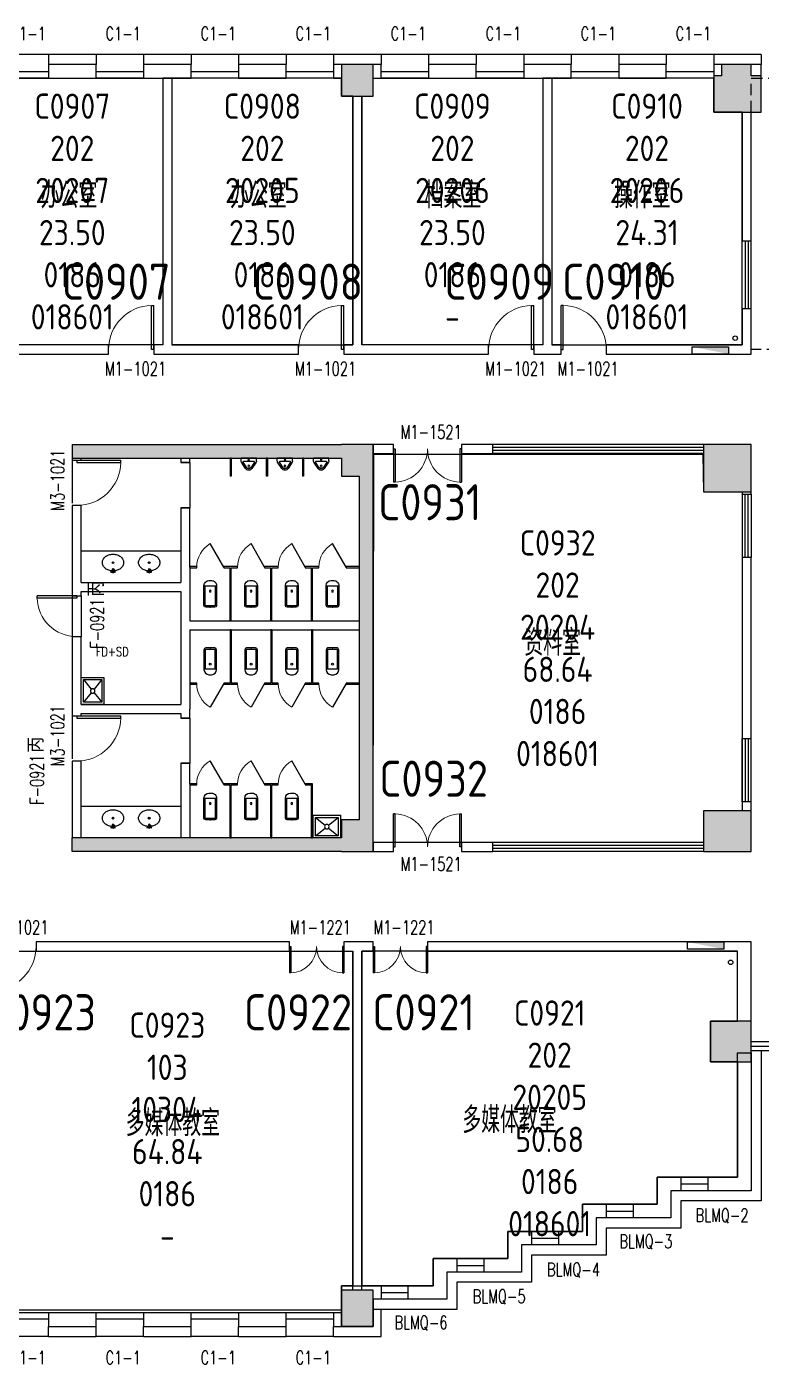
# Model space of a CAD drawing. Extents: x 1296333 to 1372130, y 313528 to 416301.
# Drawn here: x 1323788 to 1340019, y 313528 to 343101 of the extents above; entities that cross this region are included whole.
import ezdxf
from ezdxf.enums import TextEntityAlignment as Align

# ---------------------------------------------------------------- set-up
doc = ezdxf.new("R2010")
doc.units = 0
doc.header["$LTSCALE"] = 1000
doc.header["$MEASUREMENT"] = 0
doc.linetypes.add('DASH', pattern=[0.35, 0.25, -0.1])
doc.linetypes.add('HIDDEN', pattern=[0.375, 0.25, -0.125])
for name, color, linetype in [('body', 30, 'Continuous'), ('name', 1, 'Continuous'), ('RM$', 5, 'Continuous'), ('RM$TXT', 5, 'Continuous'), ('消防', 222, 'Continuous')]:
    doc.layers.add(name, color=color, linetype=linetype)
doc.styles.add('-宋体', font='GBENOR.shx', dxfattribs={"bigfont": 'GBCBIG.shx'})
doc.styles.add('_HZTXT', font='txt.shx', dxfattribs={"width": 0.8, "bigfont": 'hztxt.shx'})
doc.styles.add('_TCH_WINDOW', font='txt.shx', dxfattribs={"height": 3.5, "bigfont": 'hztxt.shx'})
doc.styles.get("Standard").update_dxf_attribs({"font": 'gbenor.shx', "bigfont": 'gbcbig.shx'})

# ---------------------------------------------------------------- blocks, each defined once
blk = doc.blocks.new('cde')
at = {"layer": '消防'}
blk.add_hatch(color=256, dxfattribs=at).paths.add_polyline_path([(-873427, -271674), (-874227, -271674), (-873427, -271834)])
blk.add_lwpolyline([(-874227, -271674), (-873427, -271674), (-873427, -271834), (-874227, -271834)], close=True, dxfattribs=at)
blk = doc.blocks.new('$WINLIB2D$00000004')
for p, q in [((-0.5, 0.5), (0.5, 0.5)), ((-0.5, 0.241), (0.5, 0.241)), ((-0.5, -0.5), (0.5, -0.5))]:
    blk.add_line(p, q)
blk = doc.blocks.new('$DorLib2D$00000002')
for p, q in [((-0.5, 0), (-0.5, 0.4875)), ((-0.475, 0.4875), (-0.5, 0.4875)), ((-0.475, 0), (-0.475, 0.4875)), ((0.475, 0), (0.475, 0.4875)), ((0.475, 0.4875), (0.5, 0.4875)), ((0.5, 0), (0.5, 0.4875)), ((-0.5, 0), (-0.475, 0)), ((0.5, 0), (0.475, 0))]:
    blk.add_line(p, q)
at = {"lineweight": 13}
for centre, start, end in [((-0.4875, 0), 0, 88.53072), ((0.4875, 0), 91.46928, 180)]:
    blk.add_arc(centre, 0.4875, start, end, dxfattribs=at)
blk = doc.blocks.new('$TCHSYS$WIN2D')
for p, q in [((-0.5, 0.5), (0.5, 0.5)), ((0.5, 0.167), (-0.5, 0.167)), ((0.5, -0.167), (-0.5, -0.167)), ((-0.5, -0.5), (0.5, -0.5))]:
    blk.add_line(p, q)
blk = doc.blocks.new('$DorLib2D$00000001')
for p, q in [((0.45, 0.975), (0.5, 0.975)), ((0.45, 0), (0.45, 0.975)), ((0.5, 0), (0.5, 0.975)), ((0.5, 0), (0.45, 0))]:
    blk.add_line(p, q)
at = {"lineweight": 13}
blk.add_arc((0.475, 0), 0.975, 91.4693, 180, dxfattribs=at)
blk = doc.blocks.new('$lvtry$00000221')
for p, q in [((-170, 0, 0), (170, 0, 0)), ((-170, -61, 0), (-170, 0, 0)), ((-162, -88, 0), (-69, -231, 0)), ((-124, -91, 0), (-43, -216, 0)), ((-116, -76, 0), (116, -76, 0)), ((43, -216, 0), (124, -91, 0)), ((69, -231, 0), (162, -88, 0)), ((170, -61, 0), (170, 0, 0))]:
    blk.add_line(p, q)
for centre, radius in [((0, -177, 0), 20), ((0, -38, 0), 17.7)]:
    blk.add_circle(centre, radius)
for centre, radius, start, end in [((-120, -61, 0), 50, 180, 213.0863), ((-116, -86, 0), 10, 90, 213.0863), ((0, -191, 0), 80, 210, 330), ((0, -191, 0), 50, 210, 330), ((116, -86, 0), 10, 326.9137, 90), ((120, -61, 0), 50, 326.9137, 0)]:
    blk.add_arc(centre, radius, start, end)
blk.add_point((0, -38, 0))
blk = doc.blocks.new('$lvtry$00000201')
for p, q in [((-140, -40, 0), (-140, -480, 0)), ((-110, -40, 0), (-110, -470, 0)), ((100, 0, 0), (-100, 0, 0)), ((100, -30, 0), (-100, -30, 0)), ((110, -470, 0), (110, -40, 0)), ((140, -480, 0), (140, -40, 0)), ((140, -470, 0), (-140, -470, 0)), ((-30, -590, 0), (30, -590, 0))]:
    blk.add_line(p, q)
blk.add_circle((0, -359, 0), 20)
for centre, radius, start, end in [((-100, -40, 0), 40, 90, 180), ((-100, -40, 0), 10, 90, 180), ((100, -40, 0), 40, 0, 90), ((100, -40, 0), 10, 0, 90), ((-30, -480, 0), 110, 180, 270), ((30, -480, 0), 110, 270, 0)]:
    blk.add_arc(centre, radius, start, end)
blk.add_point((0, 0))
blk = doc.blocks.new('$TCHSYS$APDOOR2D')
blk.add_line((0.5, 0), (0, 0.866))
at = {"lineweight": 13}
blk.add_arc((0.5, 0), 1, 120, 180, dxfattribs=at)
blk = doc.blocks.new('$lvtry$00000194')
for p, q in [((-17, -27, 0), (-17, -17, 0)), ((17, -27, 0), (17, -17, 0))]:
    blk.add_line(p, q)
at = {"elevation": 0}
blk.add_lwpolyline([(14, -39, -0.067374), (92, -53, -0.088152), (166, -93, -0.105269), (218, -155, -0.121685), (235, -224, -0.121685), (218, -292, -0.105269), (166, -355, -0.088152), (92, -394, -0.078966), (0, -409, -0.078966), (-92, -394, -0.088152), (-166, -355, -0.105269), (-218, -292, -0.121685), (-235, -224, -0.121685), (-218, -155, -0.105269), (-166, -93, -0.088152), (-92, -53, -0.059935), (-23, -40, -0.059935)], format="xyb", dxfattribs=at)
for centre, radius in [((0, -221, 0), 20), ((0, -27, 0), 16.7), ((0, -221, 0), 15)]:
    blk.add_circle(centre, radius)
for centre, radius, start, end in [((-40, -17, 0), 10.1, 106.6096, 258.1648), ((-64, 250, 0), 259, 274.7069, 282.3732), ((-75, -197, 0), 173, 71.36, 79.1873), ((-29, -63, 0), 6.77, 155.344, 308.3224), ((-171, 35, 0), 166, 324.8411, 338.1337), ((-171, 35, 0), 170, 324.8411, 331.3523), ((-29, -63, 0), 3.37, 155.344, 308.3224), ((100, -178, 0), 170, 132.3141, 138.8253), ((100, -178, 0), 166, 125.5327, 138.8253), ((-12, -42, 0), 10.6, 201.8924, 261.774), ((0, -17, 0), 16.7, 0, 180), ((-381, -99, 0), 372, 2.3982, 6.7627), ((0, -80, 0), 9.9, 201.7837, 338.2163), ((64, 250, 0), 259, 257.6268, 265.2931), ((381, -99, 0), 372, 170.1008, 177.6018), ((75, -197, 0), 173, 100.8127, 110.4191), ((40, -17, 0), 10.1, 281.8352, 73.3904)]:
    blk.add_arc(centre, radius, start, end)
blk.add_point((0, -17, 0))
blk = doc.blocks.new('$lvtry$00000012')
for p, q in [((-250, -50, 0), (-39, -219, 0)), ((-250, -450, 0), (-39, -281, 0)), ((39, -219, 0), (250, -50, 0)), ((39, -281, 0), (250, -450, 0))]:
    blk.add_line(p, q)
at = {"elevation": 0}
for points in [[(300, -500), (300, 0), (-300, 0), (-300, -500)], [(250, -450), (250, -50), (-250, -50), (-250, -450)]]:
    blk.add_lwpolyline(points, close=True, dxfattribs=at)
blk.add_circle((0, -250, 0), 50)

msp = doc.modelspace()

# ---------------------------------------------------------------- hatches: boundary and pattern name
at = {"layer": 'body'}
for points in [[(1330744, 341564), (1331444, 341564), (1331444, 342265), (1330744, 342265)], [(1338969, 342015), (1338969, 341215), (1340019, 341215), (1340019, 342015), (1339794, 342015), (1339794, 342265), (1339144, 342265), (1339144, 342015)], [(1324794, 333565), (1327394, 333565), (1327394, 333865), (1324794, 333865)], [(1330744, 333565), (1330744, 333865), (1327394, 333865), (1327394, 333565)], [(1330744, 333165), (1331444, 333165), (1331444, 333865), (1330744, 333865)], [(1338744, 332815), (1339794, 332815), (1339794, 333865), (1338744, 333865)], [(1331444, 333165), (1331144, 333165), (1331144, 329865), (1331444, 329865)], [(1331144, 325565), (1331444, 325565), (1331444, 329865), (1331144, 329865)], [(1338744, 324865), (1339794, 324865), (1339794, 325765), (1338744, 325765)], [(1330744, 324865), (1331444, 324865), (1331444, 325565), (1330744, 325565)], [(1327394, 324865), (1327394, 325165), (1324794, 325165), (1324794, 324865)], [(1330744, 324865), (1330744, 325165), (1327394, 325165), (1327394, 324865)], [(1338894, 320215), (1339794, 320215), (1339794, 321115), (1338894, 321115)], [(1330744, 314365), (1331444, 314365), (1331444, 315165), (1330744, 315165)]]:
    msp.add_hatch(color=256, dxfattribs=at).paths.add_polyline_path(points)

# ---------------------------------------------------------------- linework, layer by layer
for p, q in [((1325319, 342490), (1324269, 342490)), ((1324269, 342490), (1324269, 342265)), ((1325319, 342490), (1325319, 342265)), ((1327419, 342490), (1326369, 342490)), ((1326369, 342490), (1326369, 342265)), ((1327419, 342490), (1327419, 342265)), ((1329519, 342490), (1328469, 342490)), ((1328469, 342490), (1328469, 342265)), ((1329519, 342490), (1329519, 342265)), ((1331094, 342490), (1330569, 342490)), ((1330569, 342490), (1330569, 342265)), ((1331619, 342490), (1331094, 342490)), ((1331619, 342490), (1331619, 342265)), ((1333719, 342490), (1332669, 342490)), ((1332669, 342490), (1332669, 342265)), ((1333719, 342490), (1333719, 342265)), ((1335819, 342490), (1334769, 342490)), ((1334769, 342490), (1334769, 342265)), ((1335819, 342490), (1335819, 342265)), ((1337919, 342490), (1336869, 342490)), ((1336869, 342490), (1336869, 342265)), ((1337919, 342490), (1337919, 342265)), ((1339494, 342490), (1338969, 342490)), ((1338969, 342490), (1338969, 342265)), ((1340019, 342490), (1339494, 342490)), ((1340019, 342490), (1340019, 342265)), ((1325319, 342265), (1324269, 342265)), ((1324269, 342265), (1324269, 341965)), ((1325319, 341965), (1325319, 342265)), ((1327419, 342265), (1326369, 342265)), ((1326369, 342265), (1326369, 341965)), ((1327419, 341965), (1327419, 342265)), ((1329519, 342265), (1328469, 342265)), ((1328469, 342265), (1328469, 341965)), ((1329519, 341965), (1329519, 342265)), ((1330744, 342265), (1330569, 342265)), ((1330569, 342265), (1330569, 341965)), ((1331444, 342265), (1330744, 342265)), ((1330744, 342265), (1330744, 341564)), ((1331619, 342265), (1331444, 342265)), ((1331444, 341564), (1331444, 342265)), ((1331619, 341965), (1331619, 342265)), ((1333719, 342265), (1332669, 342265)), ((1332669, 342265), (1332669, 341965)), ((1333719, 341965), (1333719, 342265)), ((1335819, 342265), (1334769, 342265)), ((1334769, 342265), (1334769, 341965)), ((1335819, 341965), (1335819, 342265)), ((1337919, 342265), (1336869, 342265)), ((1336869, 342265), (1336869, 341965)), ((1337919, 341965), (1337919, 342265)), ((1339144, 342265), (1338969, 342265)), ((1338969, 342265), (1338969, 342015)), ((1339794, 342265), (1339144, 342265)), ((1339144, 342265), (1339144, 342015)), ((1340019, 342265), (1339794, 342265)), ((1339794, 342015), (1339794, 342265)), ((1340019, 342015), (1340019, 342265)), ((1324269, 341965), (1325319, 341965)), ((1326369, 341965), (1327419, 341965)), ((1326794, 341965), (1326794, 336065)), ((1326994, 341965), (1326794, 341965)), ((1326994, 341965), (1326994, 336065)), ((1328469, 341965), (1329519, 341965)), ((1330569, 341965), (1330744, 341965)), ((1331444, 341965), (1331619, 341965)), ((1332669, 341965), (1333719, 341965)), ((1334769, 341965), (1335819, 341965)), ((1335194, 341965), (1335194, 336065)), ((1335394, 341965), (1335194, 341965)), ((1335394, 341965), (1335394, 336065)), ((1336869, 341965), (1337919, 341965)), ((1338969, 342015), (1338969, 341215)), ((1339144, 342015), (1338969, 342015)), ((1340019, 342015), (1339794, 342015)), ((1340019, 341215), (1340019, 342015)), ((1330744, 341564), (1331444, 341564)), ((1330994, 341564), (1330994, 336065)), ((1331194, 341564), (1331194, 336065)), ((1338969, 341215), (1340019, 341215)), ((1339594, 341215), (1339594, 338365)), ((1339794, 338365), (1339794, 341215)), ((1339594, 338365), (1339794, 338365)), ((1339794, 336865), (1339594, 336865)), ((1339594, 336865), (1339594, 336065)), ((1339794, 335865), (1339794, 336865)), ((1325594, 336065), (1322794, 336065)), ((1325594, 335865), (1325594, 336065)), ((1326794, 336065), (1326594, 336065)), ((1326594, 336065), (1326594, 335865)), ((1329794, 336065), (1326994, 336065)), ((1329794, 335865), (1329794, 336065)), ((1330994, 336065), (1330794, 336065)), ((1330794, 336065), (1330794, 335865)), ((1333994, 336065), (1331194, 336065)), ((1333994, 335865), (1333994, 336065)), ((1335194, 336065), (1334994, 336065)), ((1334994, 336065), (1334994, 335865)), ((1335594, 336065), (1335394, 336065)), ((1335594, 335865), (1335594, 336065)), ((1339594, 336065), (1336594, 336065)), ((1336594, 336065), (1336594, 335865)), ((1322594, 335865), (1325594, 335865)), ((1326594, 335865), (1326794, 335865)), ((1326794, 335865), (1329794, 335865)), ((1330794, 335865), (1330994, 335865)), ((1330994, 335865), (1333994, 335865)), ((1334994, 335865), (1335194, 335865)), ((1335194, 335865), (1335594, 335865)), ((1336594, 335865), (1339794, 335865)), ((1324794, 333865), (1327394, 333865)), ((1324794, 333865), (1324794, 333565)), ((1327394, 333865), (1330744, 333865)), ((1331444, 333865), (1330744, 333865)), ((1331894, 333865), (1331444, 333865)), ((1331444, 333865), (1331444, 333665)), ((1331444, 333165), (1331444, 333865)), ((1331444, 333665), (1331894, 333665)), ((1331894, 333665), (1331894, 333865)), ((1334084, 333865), (1333394, 333865)), ((1333394, 333865), (1333394, 333665)), ((1333394, 333665), (1334084, 333665)), ((1334084, 333665), (1334084, 333865)), ((1338744, 333865), (1334084, 333865)), ((1338744, 333798), (1334084, 333798)), ((1338744, 333731), (1334084, 333731)), ((1338744, 333665), (1334084, 333665)), ((1339794, 333865), (1338744, 333865)), ((1338744, 333865), (1338744, 332815)), ((1339794, 332815), (1339794, 333865)), ((1324794, 333565), (1324794, 332565)), ((1324794, 333565), (1327394, 333565)), ((1324794, 333565), (1324794, 333515)), ((1324794, 333515), (1324994, 333515)), ((1324994, 333515), (1324994, 333565)), ((1327194, 333565), (1327194, 333465)), ((1327194, 333465), (1327394, 333465)), ((1327394, 333465), (1327394, 333565)), ((1327394, 333565), (1330744, 333565)), ((1327394, 333465), (1327394, 332465)), ((1328281, 333565), (1328281, 333165)), ((1328306, 333565), (1328281, 333565)), ((1328306, 333565), (1328306, 333165)), ((1329081, 333565), (1329081, 333165)), ((1329106, 333565), (1329081, 333565)), ((1329106, 333565), (1329106, 333165)), ((1329881, 333565), (1329881, 333165)), ((1329906, 333565), (1329881, 333565)), ((1329906, 333565), (1329906, 333165)), ((1330744, 333565), (1330744, 333165)), ((1328306, 333165), (1328281, 333165)), ((1329106, 333165), (1329081, 333165)), ((1329906, 333165), (1329881, 333165)), ((1330744, 333165), (1331144, 333165)), ((1331144, 329865), (1331144, 333165)), ((1331444, 329865), (1331444, 333165)), ((1338744, 332815), (1339794, 332815)), ((1339594, 332815), (1339594, 332765)), ((1339594, 332765), (1339794, 332765)), ((1339794, 332765), (1339794, 332815)), ((1324994, 332515), (1324794, 332515)), ((1324794, 332515), (1324794, 330715)), ((1324994, 330815), (1324994, 332515)), ((1327394, 332465), (1327194, 332465)), ((1327194, 332465), (1327194, 331152)), ((1327394, 331152), (1327394, 332465)), ((1324994, 331515), (1327194, 331515)), ((1339594, 331365), (1339594, 327365)), ((1339794, 331365), (1339594, 331365)), ((1339794, 327365), (1339794, 331365)), ((1327194, 331152), (1327194, 330815)), ((1327544, 331164), (1327394, 331164)), ((1327394, 331152), (1327394, 330715)), ((1327394, 331139), (1327544, 331139)), ((1327544, 331139), (1327544, 331164)), ((1328294, 331164), (1328144, 331164)), ((1328144, 331164), (1328144, 331139)), ((1328144, 331139), (1328281, 331139)), ((1328281, 329965), (1328281, 331139)), ((1328444, 331164), (1328294, 331164)), ((1328306, 329965), (1328306, 331139)), ((1328306, 331139), (1328444, 331139)), ((1328444, 331139), (1328444, 331164)), ((1329194, 331164), (1329044, 331164)), ((1329044, 331164), (1329044, 331139)), ((1329044, 331139), (1329181, 331139)), ((1329181, 329965), (1329181, 331139)), ((1329344, 331164), (1329194, 331164)), ((1329206, 329965), (1329206, 331139)), ((1329206, 331139), (1329344, 331139)), ((1329344, 331139), (1329344, 331164)), ((1330094, 331164), (1329944, 331164)), ((1329944, 331164), (1329944, 331139)), ((1329944, 331139), (1330081, 331139)), ((1330081, 329965), (1330081, 331139)), ((1330244, 331164), (1330094, 331164)), ((1330106, 329965), (1330106, 331139)), ((1330106, 331139), (1330244, 331139)), ((1330244, 331139), (1330244, 331164)), ((1331144, 331164), (1330844, 331164)), ((1330844, 331164), (1330844, 331139)), ((1330844, 331139), (1331144, 331139)), ((1331144, 331139), (1331144, 331164)), ((1324794, 330715), (1324794, 330515)), ((1324994, 330815), (1327194, 330815)), ((1327394, 330715), (1327394, 329965)), ((1324794, 330615), (1324794, 329615)), ((1324794, 330515), (1324994, 330515)), ((1324994, 330615), (1327194, 330615)), ((1324994, 330515), (1324994, 330615)), ((1324994, 330515), (1324994, 329615)), ((1327194, 330615), (1327194, 329865)), ((1327194, 329865), (1327194, 328578)), ((1327394, 329965), (1331144, 329965)), ((1327394, 329765), (1331144, 329765)), ((1327394, 329765), (1327394, 328578)), ((1328281, 329965), (1328306, 329965)), ((1328281, 329765), (1328281, 328590)), ((1328306, 329765), (1328281, 329765)), ((1328306, 329765), (1328306, 328590)), ((1329181, 329965), (1329206, 329965)), ((1329181, 329765), (1329181, 328590)), ((1329206, 329765), (1329181, 329765)), ((1329206, 329765), (1329206, 328590)), ((1330081, 329965), (1330106, 329965)), ((1330081, 329765), (1330081, 328590)), ((1330106, 329765), (1330081, 329765)), ((1330106, 329765), (1330106, 328590)), ((1331144, 325565), (1331144, 329865)), ((1331444, 325565), (1331444, 329865)), ((1324994, 329615), (1324794, 329615)), ((1324794, 329615), (1324794, 328015)), ((1324994, 328115), (1324994, 329615)), ((1327194, 328578), (1327194, 328115)), ((1327544, 328590), (1327394, 328590)), ((1327394, 328578), (1327394, 328015)), ((1327394, 328565), (1327544, 328565)), ((1327544, 328565), (1327544, 328590)), ((1328281, 328590), (1328144, 328590)), ((1328144, 328590), (1328144, 328565)), ((1328144, 328565), (1328294, 328565)), ((1328294, 328565), (1328444, 328565)), ((1328444, 328590), (1328306, 328590)), ((1328444, 328565), (1328444, 328590)), ((1329181, 328590), (1329044, 328590)), ((1329044, 328590), (1329044, 328565)), ((1329044, 328565), (1329194, 328565)), ((1329194, 328565), (1329344, 328565)), ((1329344, 328590), (1329206, 328590)), ((1329344, 328565), (1329344, 328590)), ((1330081, 328590), (1329944, 328590)), ((1329944, 328590), (1329944, 328565)), ((1329944, 328565), (1330094, 328565)), ((1330094, 328565), (1330244, 328565)), ((1330244, 328590), (1330106, 328590)), ((1330244, 328565), (1330244, 328590)), ((1331144, 328590), (1330844, 328590)), ((1330844, 328590), (1330844, 328565)), ((1330844, 328565), (1331144, 328565)), ((1331144, 328565), (1331144, 328590)), ((1324794, 328065), (1324794, 327165)), ((1324794, 328015), (1324794, 327865)), ((1324994, 328115), (1327194, 328115)), ((1327394, 327815), (1327394, 328015)), ((1324794, 327915), (1324794, 326915)), ((1324794, 327865), (1324994, 327865)), ((1324994, 327915), (1327194, 327915)), ((1324994, 327865), (1324994, 327915)), ((1327194, 327915), (1327194, 327815)), ((1327194, 327815), (1327394, 327815)), ((1327394, 327815), (1327394, 326815)), ((1339594, 327365), (1339794, 327365)), ((1324994, 326865), (1324794, 326865)), ((1324794, 326865), (1324794, 325165)), ((1324994, 325165), (1324994, 326865)), ((1327394, 326815), (1327194, 326815)), ((1327194, 326815), (1327194, 326352)), ((1327394, 326352), (1327394, 326815)), ((1327194, 326352), (1327194, 325165)), ((1327544, 326364), (1327394, 326364)), ((1327394, 326352), (1327394, 325165)), ((1327394, 326339), (1327544, 326339)), ((1327544, 326339), (1327544, 326364)), ((1328294, 326364), (1328144, 326364)), ((1328144, 326364), (1328144, 326339)), ((1328144, 326339), (1328281, 326339)), ((1328281, 325165), (1328281, 326339)), ((1328444, 326364), (1328294, 326364)), ((1328306, 325165), (1328306, 326339)), ((1328306, 326339), (1328444, 326339)), ((1328444, 326339), (1328444, 326364)), ((1329194, 326364), (1329044, 326364)), ((1329044, 326364), (1329044, 326339)), ((1329044, 326339), (1329181, 326339)), ((1329181, 325165), (1329181, 326339)), ((1329344, 326364), (1329194, 326364)), ((1329206, 325165), (1329206, 326339)), ((1329206, 326339), (1329344, 326339)), ((1329344, 326339), (1329344, 326364)), ((1330106, 326364), (1329944, 326364)), ((1329944, 326364), (1329944, 326339)), ((1329944, 326339), (1330081, 326339)), ((1330081, 325165), (1330081, 326339)), ((1330106, 325165), (1330106, 326364)), ((1339794, 325965), (1339594, 325965)), ((1339594, 325965), (1339594, 325765)), ((1339794, 325765), (1339794, 325965)), ((1324994, 325865), (1327194, 325865)), ((1339794, 325765), (1338744, 325765)), ((1338744, 325765), (1338744, 324865)), ((1339794, 324865), (1339794, 325765)), ((1331144, 325565), (1330744, 325565)), ((1330744, 325565), (1330744, 325165)), ((1331444, 324865), (1331444, 325565)), ((1327394, 325165), (1324794, 325165)), ((1324794, 324865), (1324794, 325165)), ((1330744, 325165), (1327394, 325165)), ((1328281, 325165), (1328306, 325165)), ((1329181, 325165), (1329206, 325165)), ((1330081, 325165), (1330106, 325165)), ((1331894, 325065), (1331444, 325065)), ((1331444, 325065), (1331444, 324865)), ((1331894, 324865), (1331894, 325065)), ((1334084, 325065), (1333394, 325065)), ((1333394, 325065), (1333394, 324865)), ((1334084, 324865), (1334084, 325065)), ((1338744, 325065), (1334084, 325065)), ((1327394, 324865), (1324794, 324865)), ((1330744, 324865), (1327394, 324865)), ((1330744, 324865), (1331444, 324865)), ((1331444, 324865), (1331894, 324865)), ((1333394, 324865), (1334084, 324865)), ((1338744, 324998), (1334084, 324998)), ((1338744, 324931), (1334084, 324931)), ((1338744, 324865), (1334084, 324865)), ((1338744, 324865), (1339794, 324865)), ((1329594, 322865), (1323994, 322865)), ((1323994, 322865), (1323994, 322665)), ((1323994, 322665), (1329594, 322665)), ((1329594, 322665), (1329594, 322865)), ((1330994, 322865), (1330794, 322865)), ((1330794, 322865), (1330794, 322665)), ((1330794, 322665), (1330994, 322665)), ((1331444, 322865), (1330994, 322865)), ((1330994, 315165), (1330994, 322665)), ((1331194, 315165), (1331194, 322665)), ((1331194, 322665), (1331444, 322665)), ((1331444, 322665), (1331444, 322865)), ((1339794, 322865), (1332644, 322865)), ((1332644, 322865), (1332644, 322665)), ((1332644, 322665), (1339494, 322665)), ((1339494, 321115), (1339494, 322665)), ((1339794, 321115), (1339794, 322865)), ((1339794, 321115), (1338894, 321115)), ((1338894, 321115), (1338894, 320215)), ((1339794, 320215), (1339794, 321115)), ((1339794, 320662), (1349394, 320662)), ((1339794, 320562), (1349394, 320562)), ((1339794, 320462), (1349394, 320462)), ((1340019, 320462), (1340019, 317140)), ((1338894, 320215), (1339794, 320215)), ((1339494, 320215), (1339494, 317665)), ((1339794, 320215), (1339794, 317365)), ((1339494, 317665), (1337719, 317665)), ((1337719, 317665), (1337719, 317065)), ((1339794, 317365), (1338019, 317365)), ((1338019, 317365), (1338019, 316765)), ((1338245, 317515), (1338845, 317515)), ((1336069, 317065), (1336069, 316765)), ((1336369, 317065), (1336069, 317065)), ((1336369, 317065), (1336369, 317065)), ((1337719, 317065), (1336369, 317065)), ((1340019, 317140), (1338244, 317140)), ((1338244, 317140), (1338244, 316540)), ((1336069, 316765), (1336069, 316465)), ((1338019, 316765), (1336369, 316765)), ((1336369, 316765), (1336369, 316165)), ((1336595, 316915), (1337195, 316915)), ((1334419, 316465), (1334419, 316165)), ((1334719, 316465), (1334419, 316465)), ((1334719, 316465), (1334719, 316465)), ((1336069, 316465), (1334719, 316465)), ((1338244, 316540), (1336594, 316540)), ((1336594, 316540), (1336594, 315940)), ((1334419, 316165), (1334419, 315865)), ((1336369, 316165), (1334719, 316165)), ((1334719, 316165), (1334719, 315565)), ((1334945, 316315), (1335545, 316315)), ((1332769, 315865), (1332769, 315565)), ((1333069, 315865), (1332769, 315865)), ((1333069, 315865), (1333069, 315865)), ((1334419, 315865), (1333069, 315865)), ((1336594, 315940), (1334944, 315940)), ((1334944, 315940), (1334944, 315340)), ((1332769, 315565), (1332769, 315265)), ((1334719, 315565), (1333069, 315565)), ((1333069, 315565), (1333069, 314965)), ((1333295, 315715), (1333895, 315715)), ((1332769, 315265), (1331194, 315265)), ((1334944, 315340), (1333294, 315340)), ((1333294, 315340), (1333294, 314740)), ((1331444, 315165), (1330744, 315165)), ((1330744, 315165), (1330744, 314365)), ((1331444, 314365), (1331444, 315165)), ((1333069, 314965), (1331444, 314965)), ((1331619, 315115), (1332219, 315115)), ((1325319, 314665), (1324269, 314665)), ((1324269, 314665), (1324269, 314365)), ((1325319, 314365), (1325319, 314665)), ((1327419, 314665), (1326369, 314665)), ((1326369, 314665), (1326369, 314365)), ((1327419, 314365), (1327419, 314665)), ((1329519, 314665), (1328469, 314665)), ((1328469, 314665), (1328469, 314365)), ((1329519, 314365), (1329519, 314665)), ((1330744, 314665), (1330569, 314665)), ((1330569, 314665), (1330569, 314365)), ((1333294, 314740), (1331444, 314740)), ((1324269, 314365), (1325319, 314365)), ((1324269, 314140), (1324269, 314365)), ((1325319, 314140), (1325319, 314365)), ((1326369, 314365), (1327419, 314365)), ((1326369, 314140), (1326369, 314365)), ((1327419, 314140), (1327419, 314365)), ((1328469, 314365), (1329519, 314365)), ((1328469, 314140), (1328469, 314365)), ((1329519, 314140), (1329519, 314365)), ((1330569, 314365), (1330744, 314365)), ((1330569, 314140), (1330569, 314365)), ((1330744, 314365), (1331444, 314365)), ((1324269, 314140), (1325319, 314140)), ((1326369, 314140), (1327419, 314140)), ((1328469, 314140), (1329519, 314140)), ((1330569, 314140), (1331094, 314140))]:
    msp.add_line(p, q, dxfattribs=at)
at = {"layer": 'body', "linetype": 'DASH'}
for p, q in [((1327394, 333465), (1327194, 333465)), ((1327194, 332465), (1327394, 332465)), ((1327394, 327815), (1327194, 327815)), ((1327194, 326815), (1327394, 326815))]:
    msp.add_line(p, q, dxfattribs=at)
at = {"layer": 'body', "linetype": 'HIDDEN'}
msp.add_lwpolyline([(1339794, 341965), (1350519, 341965), (1350519, 335965), (1339794, 335965)], close=True, dxfattribs=at)
at = {"layer": 'body'}
for points in [[(1339494, 320415), (1339794, 320415), (1339794, 317365), (1338845, 317365), (1338845, 317665), (1339494, 317665)], [(1338245, 317665), (1338245, 317365), (1338019, 317365), (1338019, 316765), (1337195, 316765), (1337195, 317065), (1337719, 317065), (1337719, 317665)], [(1336595, 317065), (1336595, 316765), (1336369, 316765), (1336369, 316165), (1335545, 316165), (1335545, 316465), (1336069, 316465), (1336069, 317065)], [(1334419, 316465), (1334945, 316465), (1334945, 316165), (1334719, 316165), (1334719, 315565), (1333895, 315565), (1333895, 315865), (1334419, 315865)], [(1332769, 315865), (1333295, 315865), (1333295, 315565), (1333069, 315565), (1333069, 314965), (1332306, 314965), (1332219, 314965), (1332219, 315265), (1332769, 315265)], [(1331619, 315265), (1331619, 314965), (1331444, 314965), (1331444, 314365), (1330744, 314365), (1330744, 315265)]]:
    msp.add_lwpolyline(points, close=True, dxfattribs=at)
msp.add_lwpolyline([(1331094, 314140), (1331619, 314140), (1331619, 314740)], dxfattribs=at)
at = {"layer": 'RM$'}
for points in [[(1322794, 341564), (1323044, 341564), (1323044, 341965), (1326794, 341965), (1326794, 336065), (1322794, 336065)], [(1326994, 341965), (1326994, 336065), (1330994, 336065), (1330994, 341564), (1330744, 341564), (1330744, 341965)], [(1331194, 341564), (1331444, 341564), (1331444, 341965), (1335194, 341965), (1335194, 336065), (1331194, 336065)], [(1335394, 341965), (1335394, 336065), (1339594, 336065), (1339594, 341215), (1338969, 341215), (1338969, 341965)], [(1331455, 333654), (1338728, 333654), (1338744, 332815), (1339594, 332815), (1339594, 325765), (1338744, 325765), (1338744, 325065), (1331444, 325065)], [(1322794, 322665), (1330994, 322665), (1330994, 315265), (1330744, 315265), (1330744, 314727), (1323044, 314727), (1323044, 315165), (1322794, 315165)]]:
    msp.add_lwpolyline(points, close=True, dxfattribs=at)
msp.add_lwpolyline([(1331194, 322665), (1331194, 315265), (1332769, 315265), (1332769, 315865), (1334419, 315865), (1334419, 316465), (1336069, 316465), (1336069, 317065), (1337719, 317065), (1337719, 317665), (1339494, 317665), (1339494, 320215), (1338894, 320215), (1338894, 321115), (1339494, 321115), (1339494, 322665), (1331194, 322665)], dxfattribs=at)
at = {"layer": '消防', "linetype": 'Continuous'}
for centre in [(1339444, 336214), (1339344, 322415)]:
    msp.add_circle(centre, 50, dxfattribs=at)

# ---------------------------------------------------------------- block references
at = {"layer": 'body'}
ref = msp.add_blockref('$WINLIB2D$00000004', (1323744, 342227), dxfattribs=dict(at, xscale=1050, yscale=525, zscale=1050, rotation=180))
ref.add_attrib('A', 'C1-1', (1323429, 342803), dxfattribs={"height": 297.5, "style": '_TCH_WINDOW', "width": 0.705882})
ref = msp.add_blockref('$WINLIB2D$00000004', (1325844, 342227), dxfattribs=dict(at, xscale=1050, yscale=525, zscale=1050, rotation=180))
ref.add_attrib('A', 'C1-1', (1325529, 342803), dxfattribs={"height": 297.5, "style": '_TCH_WINDOW', "width": 0.705882})
ref = msp.add_blockref('$WINLIB2D$00000004', (1327944, 342227), dxfattribs=dict(at, xscale=1050, yscale=525, zscale=1050, rotation=180))
ref.add_attrib('A', 'C1-1', (1327629, 342803), dxfattribs={"height": 297.5, "style": '_TCH_WINDOW', "width": 0.705882})
ref = msp.add_blockref('$WINLIB2D$00000004', (1330044, 342227), dxfattribs=dict(at, xscale=1050, yscale=525, zscale=1050, rotation=180))
ref.add_attrib('A', 'C1-1', (1329729, 342803), dxfattribs={"height": 297.5, "style": '_TCH_WINDOW', "width": 0.705882})
ref = msp.add_blockref('$WINLIB2D$00000004', (1332144, 342227), dxfattribs=dict(at, xscale=1050, yscale=525, zscale=1050, rotation=179.9999999999992))
ref.add_attrib('A', 'C1-1', (1331829, 342803), dxfattribs={"height": 297.5, "rotation": 360, "style": '_TCH_WINDOW', "width": 0.705882})
ref = msp.add_blockref('$WINLIB2D$00000004', (1334244, 342227), dxfattribs=dict(at, xscale=1050, yscale=525, zscale=1050, rotation=179.9999999999992))
ref.add_attrib('A', 'C1-1', (1333929, 342803), dxfattribs={"height": 297.5, "rotation": 360, "style": '_TCH_WINDOW', "width": 0.705882})
ref = msp.add_blockref('$WINLIB2D$00000004', (1336344, 342227), dxfattribs=dict(at, xscale=1050, yscale=525, zscale=1050, rotation=179.9999999999992))
ref.add_attrib('A', 'C1-1', (1336029, 342803), dxfattribs={"height": 297.5, "rotation": 360, "style": '_TCH_WINDOW', "width": 0.705882})
ref = msp.add_blockref('$WINLIB2D$00000004', (1338444, 342227), dxfattribs=dict(at, xscale=1050, yscale=525, zscale=1050, rotation=179.9999999999992))
ref.add_attrib('A', 'C1-1', (1338129, 342803), dxfattribs={"height": 297.5, "rotation": 360, "style": '_TCH_WINDOW', "width": 0.705882})
for name, p, xscale, yscale, zscale, rotation in [('$TCHSYS$WIN2D', (1339694, 337615), -1500, 200, -1500, 270), ('$TCHSYS$WIN2D', (1339694, 332065), 1400, 200, 1400, 270), ('$DorLib2D$00000001', (1324894, 330065), 900, 900, 900, 90), ('$TCHSYS$WIN2D', (1339694, 326665), -1400, 200, -1400, 270)]:
    msp.add_blockref(name, p, dxfattribs=dict(at, xscale=xscale, yscale=yscale, zscale=zscale, rotation=rotation))
ref = msp.add_blockref('$DorLib2D$00000001', (1326094, 335965), dxfattribs=dict(at, xscale=-1000, yscale=-1000, zscale=-1000, rotation=180))
ref.add_attrib('A', 'M1-1021', (1325516, 335391), dxfattribs={"height": 297.5, "style": '_TCH_WINDOW', "width": 0.705882})
ref = msp.add_blockref('$DorLib2D$00000001', (1330294, 335965), dxfattribs=dict(at, xscale=-1000, yscale=-1000, zscale=-1000, rotation=180))
ref.add_attrib('A', 'M1-1021', (1329716, 335391), dxfattribs={"height": 297.5, "style": '_TCH_WINDOW', "width": 0.705882})
ref = msp.add_blockref('$DorLib2D$00000001', (1334494, 335965), dxfattribs=dict(at, xscale=-1000, yscale=-1000, zscale=-1000, rotation=180))
ref.add_attrib('A', 'M1-1021', (1333916, 335391), dxfattribs={"height": 297.5, "style": '_TCH_WINDOW', "width": 0.705882})
ref = msp.add_blockref('$DorLib2D$00000001', (1336094, 335965), dxfattribs=dict(at, xscale=1000, yscale=-1000, zscale=1000, rotation=180))
ref.add_attrib('A', 'M1-1021', (1335516, 335391), dxfattribs={"height": 297.5, "style": '_TCH_WINDOW', "width": 0.705882})
ref = msp.add_blockref('$DorLib2D$00000002', (1332644, 333765), dxfattribs=dict(at, xscale=1500, yscale=1500, zscale=1500, rotation=179.9999999997006))
ref.add_attrib('A', 'M1-1521', (1332049, 333991), dxfattribs={"height": 297.5, "rotation": 360, "style": '_TCH_WINDOW', "width": 0.705882})
ref = msp.add_blockref('$DorLib2D$00000001', (1324894, 333015), dxfattribs=dict(at, xscale=1000, yscale=-1000, zscale=1000, rotation=90))
ref.add_attrib('A', 'M3-1021', (1324618, 332402), dxfattribs={"height": 297.5, "rotation": 90, "style": '_TCH_WINDOW', "width": 0.705882})
for name, p, yscale, rotation in [('$lvtry$00000221', (1328694, 333565, 0), -0.9999999999999998, 180.0000000000001), ('$lvtry$00000221', (1329494, 333565, 0), -0.9999999999999998, 180.0000000000001), ('$lvtry$00000221', (1330294, 333565, 0), -0.9999999999999998, 180.0000000000001), ('$lvtry$00000012', (1324994, 328415, 0), -1, 270.0000000002892)]:
    msp.add_blockref(name, p, dxfattribs=dict(at, yscale=yscale, rotation=rotation))
at = {"layer": 'body', "xscale": 600, "zscale": 25}
for p, yscale in [((1327844, 331152), 600), ((1328744, 331152), 600), ((1329644, 331152), 600), ((1330544, 331152), 600), ((1327844, 328578), -600), ((1328744, 328578), -600), ((1329644, 328578), -600), ((1330544, 328578), -600), ((1327844, 326352), 600), ((1328744, 326352), 600), ((1329644, 326352), 600)]:
    msp.add_blockref('$TCHSYS$APDOOR2D', p, dxfattribs=dict(at, yscale=yscale))
at = {"layer": 'body', "rotation": 179.9999999995998}
for p in [(1325694, 331030, 0), (1326494, 331030, 0), (1325694, 325380, 0), (1326494, 325380, 0)]:
    msp.add_blockref('$lvtry$00000194', p, dxfattribs=at)
at = {"layer": 'body'}
for name, p, yscale in [('$lvtry$00000201', (1327844, 330265, -400), -0.9999999999999998), ('$lvtry$00000201', (1328744, 330265, -400), -0.9999999999999998), ('$lvtry$00000201', (1329644, 330265, -400), -0.9999999999999998), ('$lvtry$00000201', (1330544, 330265, -400), -0.9999999999999998), ('$lvtry$00000201', (1327844, 325565, -400), -0.9999999999999998), ('$lvtry$00000201', (1328744, 325565, -400), -0.9999999999999998), ('$lvtry$00000201', (1329644, 325565, -400), -0.9999999999999998), ('$lvtry$00000012', (1330420, 325165, 0), -1)]:
    msp.add_blockref(name, p, dxfattribs=dict(at, yscale=yscale))
for p in [(1327844, 329365, -400), (1328744, 329365, -400), (1329644, 329365, -400), (1330544, 329365, -400)]:
    msp.add_blockref('$lvtry$00000201', p, dxfattribs=at)
ref = msp.add_blockref('$DorLib2D$00000001', (1324894, 327365), dxfattribs=dict(at, xscale=1000, yscale=-1000, zscale=1000, rotation=90))
ref.add_attrib('A', 'M3-1021', (1324618, 326752), dxfattribs={"height": 297.5, "rotation": 90, "style": '_TCH_WINDOW', "width": 0.705882})
ref = msp.add_blockref('$DorLib2D$00000002', (1332644, 324965), dxfattribs=dict(at, xscale=1500, yscale=-1500, zscale=1500, rotation=180.0000000002994))
ref.add_attrib('A', 'M1-1521', (1332049, 324441), dxfattribs={"height": 297.5, "style": '_TCH_WINDOW', "width": 0.705882})
ref = msp.add_blockref('$DorLib2D$00000001', (1323494, 322765), dxfattribs=dict(at, xscale=-1000, yscale=-1000, zscale=1000))
ref.add_attrib('A', 'M1-1021', (1322916, 323041), dxfattribs={"height": 297.5, "style": '_TCH_WINDOW', "width": 0.705882})
ref = msp.add_blockref('$DorLib2D$00000002', (1330194, 322765), dxfattribs=dict(at, xscale=1200, yscale=-1200, zscale=-1200))
ref.add_attrib('A', 'M1-1221', (1329599, 323041), dxfattribs={"height": 297.5, "style": '_TCH_WINDOW', "width": 0.705882})
ref = msp.add_blockref('$DorLib2D$00000002', (1332044, 322765), dxfattribs=dict(at, xscale=-1200, yscale=-1200, zscale=1200))
ref.add_attrib('A', 'M1-1221', (1331449, 323041), dxfattribs={"height": 297.5, "style": '_TCH_WINDOW', "width": 0.705882})
ref = msp.add_blockref('$WINLIB2D$00000004', (1323744, 314402), dxfattribs=dict(at, xscale=-1050, yscale=525, zscale=-1050))
ref.add_attrib('A', 'C1-1', (1323429, 313528), dxfattribs={"height": 297.5, "style": '_TCH_WINDOW', "width": 0.705882})
ref = msp.add_blockref('$WINLIB2D$00000004', (1325844, 314402), dxfattribs=dict(at, xscale=-1050, yscale=525, zscale=-1050))
ref.add_attrib('A', 'C1-1', (1325529, 313528), dxfattribs={"height": 297.5, "style": '_TCH_WINDOW', "width": 0.705882})
ref = msp.add_blockref('$WINLIB2D$00000004', (1327944, 314402), dxfattribs=dict(at, xscale=-1050, yscale=525, zscale=-1050))
ref.add_attrib('A', 'C1-1', (1327629, 313528), dxfattribs={"height": 297.5, "style": '_TCH_WINDOW', "width": 0.705882})
ref = msp.add_blockref('$WINLIB2D$00000004', (1330044, 314402), dxfattribs=dict(at, xscale=-1050, yscale=525, zscale=-1050))
ref.add_attrib('A', 'C1-1', (1329729, 313528), dxfattribs={"height": 297.5, "style": '_TCH_WINDOW', "width": 0.705882})
at = {"layer": '消防'}
for p in [(2212720, 607699), (2212620, 594539)]:
    msp.add_blockref('cde', p, dxfattribs=at)

# ---------------------------------------------------------------- texts
at = {"layer": 'body', "style": '_TCH_WINDOW'}
for p in [(1325494, 330501), (1324163, 327051)]:
    msp.add_text('丙', height=350, rotation=90, dxfattribs=at).set_placement(p)
at = {"layer": 'body', "style": '_TCH_WINDOW', "width": 0.705882}
for p in [(1325494, 329346), (1324163, 325896)]:
    msp.add_text('F-0921', height=297.5, rotation=90, dxfattribs=at).set_placement(p)
for s, p in [('BLMQ-2', (1338569, 316674)), ('BLMQ-3', (1336884, 316098)), ('BLMQ-4', (1335285, 315476)), ('BLMQ-5', (1333642, 314882)), ('BLMQ-6', (1331915, 314301))]:
    msp.add_text(s, height=297.5, dxfattribs=at).set_placement(p)
at = {"layer": 'name', "style": '-宋体'}
for s, p in [('办公室', (1324096, 339086)), ('办公室', (1328282, 339086)), ('档案室', (1332581, 339086)), ('操作室', (1336767, 339086)), ('资料室', (1334785, 329193)), ('多媒体教室', (1325975, 318571)), ('多媒体教室', (1333414, 318640))]:
    msp.add_text(s, height=578.7, dxfattribs=at).set_placement(p)
for s, p in [('C0907', (1324562, 337863)), ('C0908', (1328778, 337863)), ('C0909', (1333017, 337863)), ('C0910', (1335619, 337863)), ('C0931', (1331553, 332988)), ('C0932', (1331577, 326874)), ('C0923', (1322916, 321710)), ('C0922', (1328587, 321710)), ('C0921', (1331425, 321710))]:
    msp.add_text(s, height=800, dxfattribs=at).set_placement(p, align=Align.TOP_LEFT)
at = {"layer": 'name', "style": '_HZTXT', "width": 0.8}
msp.add_text('FD+SD', height=200, dxfattribs=at).set_placement((1325314, 329184))
at = {"layer": 'RM$TXT', "char_height": 558.8, "attachment_point": 8}
for s, insert in [('C0907^M^J202^M^J20207^M^J23.50^M^J0186^M^J018601^M^J', (1324794, 336407)), ('C0908^M^J202^M^J20205^M^J23.50^M^J0186^M^J018601^M^J', (1328994, 336407)), ('C0909^M^J202^M^J20206^M^J23.50^M^J0186^M^J-^M^J', (1333194, 336407)), ('C0910^M^J202^M^J20206^M^J24.31^M^J0186^M^J018601^M^J', (1337494, 336407)), ('C0932^M^J202^M^J20204^M^J68.64^M^J0186^M^J018601^M^J', (1335519, 326751)), ('C0921^M^J202^M^J20205^M^J50.68^M^J0186^M^J018601^M^J', (1335344, 316357)), ('C0923^M^J103^M^J10304^M^J64.84^M^J0186^M^J-^M^J', (1326894, 316088))]:
    msp.add_mtext(s, dxfattribs=dict(at, insert=insert))

doc.saveas('drawing.dxf')
